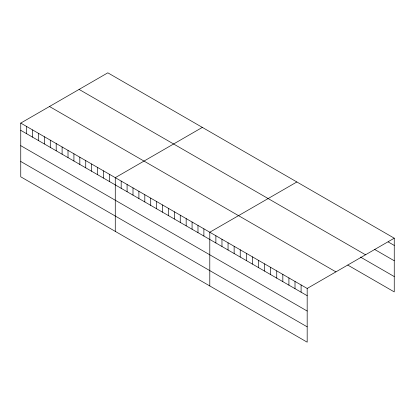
<?xml version="1.0" encoding="UTF-8"?>
<svg xmlns="http://www.w3.org/2000/svg" width="415" height="415" viewBox="0 0 415 415"><rect width="100%" height="100%" fill="white"/><g stroke="black" fill="none" stroke-linecap="round" stroke-linejoin="round"><path stroke-width="0.62" d="M20.75 123.094L307.178 288.461L307.178 342.178L20.75 176.806L20.75 123.094L107.822 72.822L394.25 238.194L394.25 291.906L347.77 265.071M202.344 127.395L115.271 177.667L115.271 231.378M296.865 181.967L209.793 232.239L209.793 285.951M307.178 288.461L394.25 238.194M388.165 241.914L394.25 245.426M374.33 249.265L394.25 260.765M79.089 89.412L365.516 254.784M360.495 257.082L394.25 276.566M49.484 106.505L335.911 271.872M20.75 130.326L307.178 295.693M20.75 145.665L307.178 311.032M20.75 161.466L307.178 326.838M301.093 284.949L301.093 292.181M295.008 281.432L295.008 288.669M288.918 277.92L288.918 285.152M282.833 274.408L282.833 281.64M276.748 270.891L276.748 278.123M270.658 267.379L270.658 274.611M264.573 263.862L264.573 271.099M258.488 260.35L258.488 267.582M252.398 256.833L252.398 264.07M246.313 253.321L246.313 260.553M240.228 249.809L240.228 257.041M234.138 246.292L234.138 253.529M228.053 242.78L228.053 250.012M221.968 239.263L221.968 246.5M215.878 235.751L215.878 242.983M203.884 228.826L203.884 236.057M197.981 225.418L197.981 232.649M192.072 222.004L192.072 229.236M186.164 218.596L186.164 225.827M180.255 215.183L180.255 222.414M174.347 211.775L174.347 219.006M168.438 208.361L168.438 215.593M162.535 204.953L162.535 212.184M156.626 201.54L156.626 208.771M150.718 198.131L150.718 205.363M144.809 194.718L144.809 201.949M138.9 191.31L138.9 198.541M132.997 187.896L132.997 195.128M127.089 184.488L127.089 191.72M121.18 181.075L121.18 188.311M109.363 174.253L109.363 181.49M103.454 170.845L103.454 178.077M97.551 167.432L97.551 174.668M91.642 164.024L91.642 171.255M85.734 160.61L85.734 167.847M79.825 157.202L79.825 164.433M73.917 153.789L73.917 161.025M68.013 150.38L68.013 157.612M62.105 146.967L62.105 154.204M56.196 143.559L56.196 150.79M50.288 140.146L50.288 147.382M44.379 136.737L44.379 143.969M38.471 133.324L38.471 140.56M32.567 129.916L32.567 137.147M26.659 126.502L26.659 133.739"/></g></svg>
